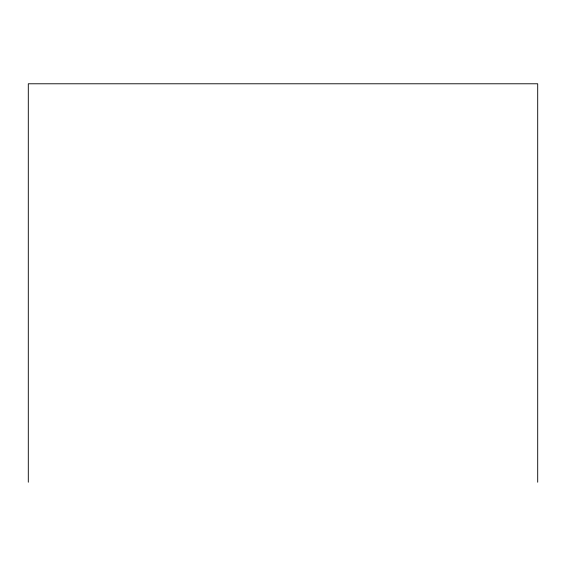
<?xml version="1.0" encoding="UTF-8"?>
<svg xmlns="http://www.w3.org/2000/svg" width="566" height="566" viewBox="0 0 566 566"><rect width="100%" height="100%" fill="white"/><g stroke="black" fill="none" stroke-linecap="round" stroke-linejoin="round"><path stroke-width="0.85" d="M537.7 482.218L537.7 83.782L28.3 83.782L28.3 482.218"/></g></svg>
